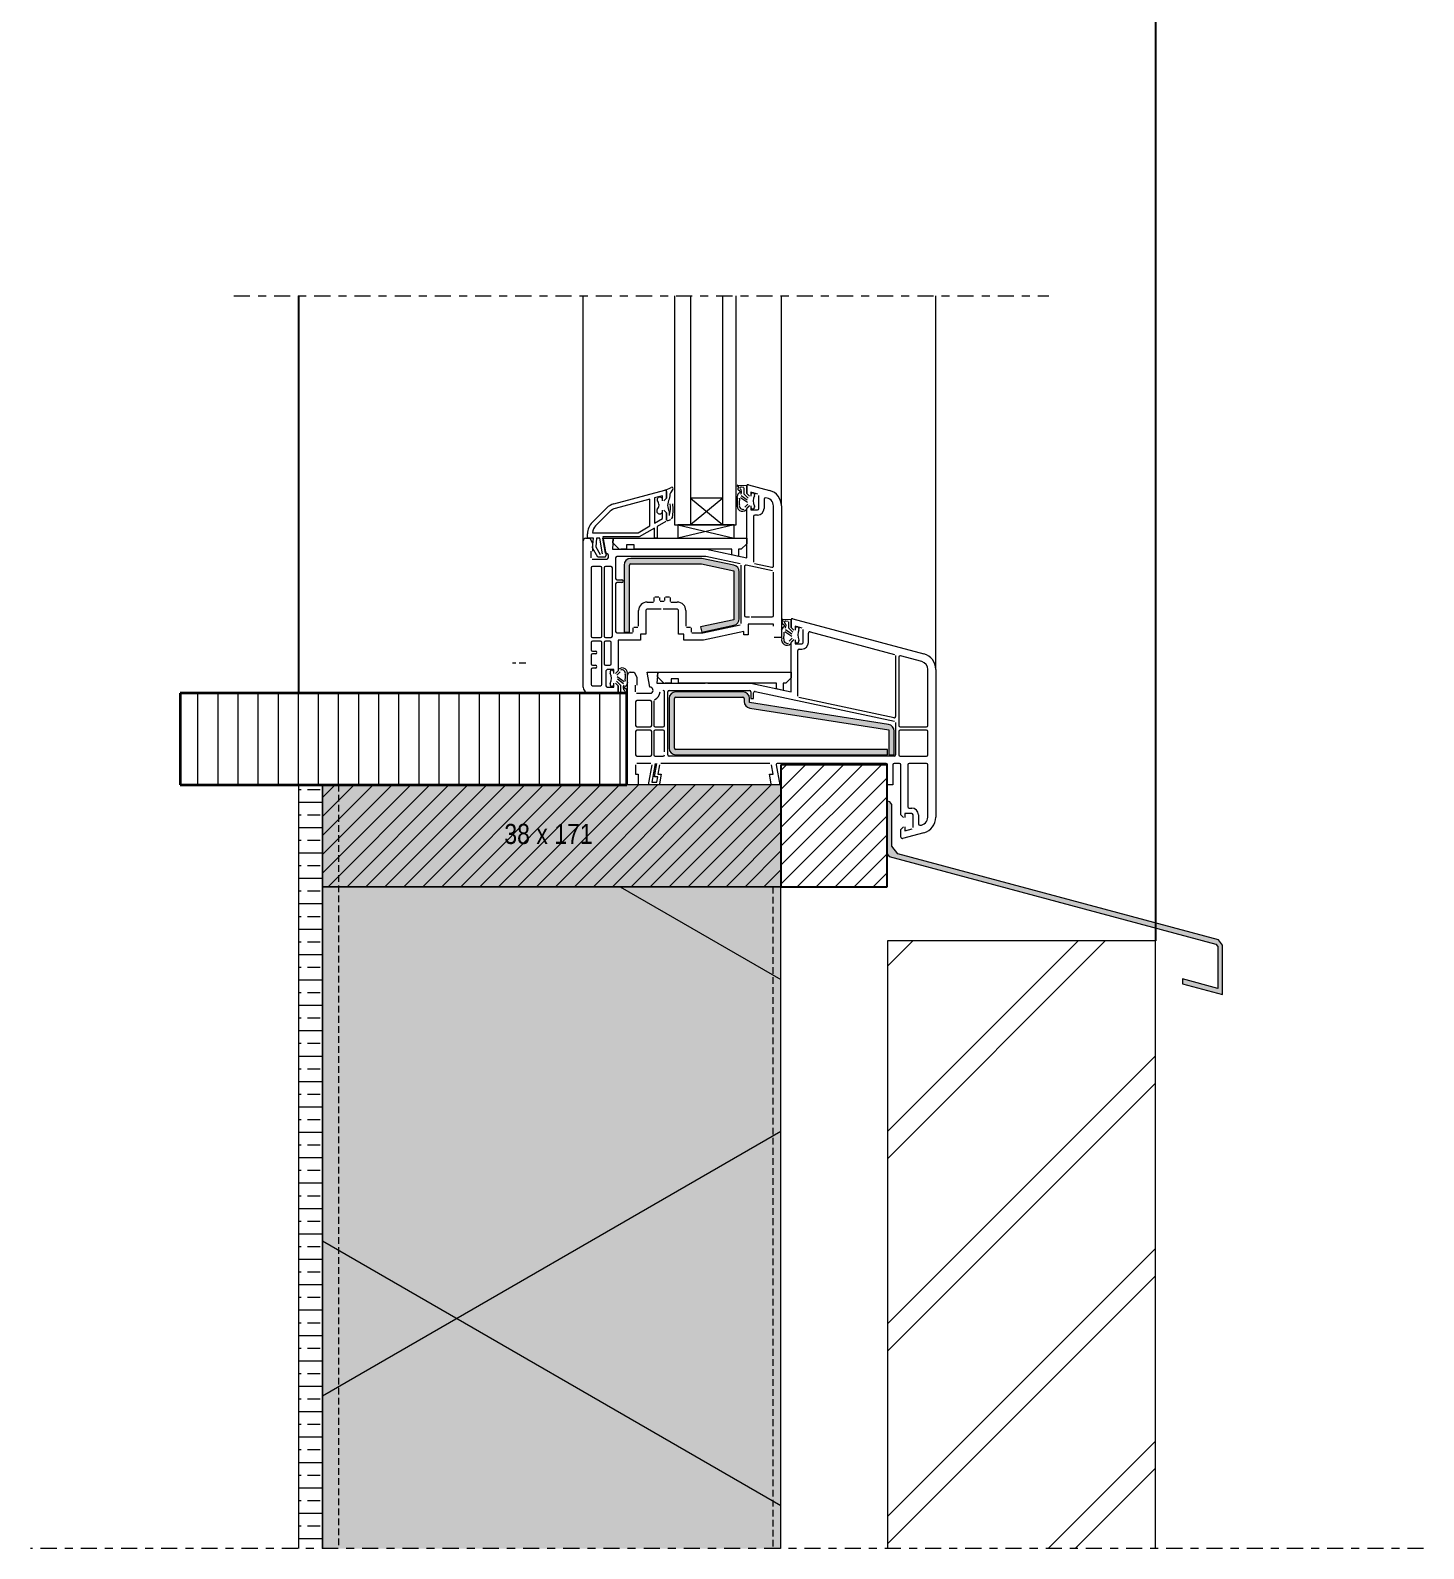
# Model space of a CAD drawing. Header units: millimetres. Extents: x 1813 to 34621, y -2347 to 13791.
# Drawn here: x 10550 to 11070, y 82 to 648 of the extents above; entities that cross this region are included whole.
import ezdxf

# ---------------------------------------------------------------- set-up
doc = ezdxf.new("R2010")
doc.units = ezdxf.units.MM
doc.linetypes.add('MV_center', pattern=[15, 6, -3, 3, -3])
doc.linetypes.add('MV_hidden', pattern=[3.75, 2.5, -1.25])
for name, color, linetype, lineweight in [('A-ANNO-NOTE', 131, 'Continuous', 18), ('A-DETL', 90, 'Continuous', 13), ('A-DETL-GENF', 92, 'Continuous', 18), ('A-DETL-MEDM', 33, 'Continuous', 18)]:
    doc.layers.add(name, color=color, linetype=linetype, lineweight=lineweight)
doc.styles.add('Swis721 Cn BT_1', font='swissc.ttf', dxfattribs={"height": 7.5})

# ---------------------------------------------------------------- blocks, each defined once
blk = doc.blocks.new('31 dubbel_glas - Type 1-V178-Details Verbouwingen')
at = {"layer": 'A-DETL-GENF', "lineweight": 13}
for p, q in [((119.34, 0), (33.84, 0)), ((119.34, -23), (119.34, 0)), ((119.34, -5), (33.84, -5)), ((109.34, -5), (109.34, -17)), ((109.34, -17), (119.34, -5)), ((109.34, -5), (119.34, -17)), ((33.84, -17), (119.34, -17)), ((33.84, -23), (119.34, -23))]:
    blk.add_line(p, q, dxfattribs=at)
blk = doc.blocks.new('NLRS_33_DI_sparing - Type 1-5117792-Details Verbouwingen')
at = {"layer": 'A-DETL-GENF'}
for p, q in [((0, 0), (0, -5)), ((21, 0), (0, 0)), ((0, -5), (21, 0)), ((21, -5), (0, 0)), ((21, -5), (21, 0)), ((0, -5), (21, -5))]:
    blk.add_line(p, q, dxfattribs=at)
blk = doc.blocks.new('41 roval toscaan1 - Type 1-5117796-Details Verbouwingen')
at = {"layer": 'A-DETL-GENF'}
blk.add_hatch(color=256, dxfattribs=at).paths.add_polyline_path([(0.41, 20), (0.41, 1.54), (1.9, -0.4), (121.61, -32.48), (123.84, -35.37), (123.84, -50.96), (124.58, -51.93), (125.59, -52.2), (125.59, -32.49), (124.84, -31.53), (2.9, 1.15), (2.16, 2.11), (2.16, 17.72), (15.41, 14.17), (15.41, 15.98)])
for p, q in [((15.41, 15.98), (0.41, 20)), ((0.41, 20), (0.41, 1.54)), ((2.16, 2.11), (2.16, 17.72)), ((2.16, 17.72), (15.41, 14.17)), ((15.41, 14.17), (15.41, 15.98)), ((0.41, 1.54), (1.9, -0.4)), ((2.9, 1.15), (2.16, 2.11)), ((124.84, -31.53), (2.9, 1.15)), ((1.9, -0.4), (121.61, -32.48)), ((121.61, -32.48), (123.84, -35.37)), ((125.59, -32.49), (124.84, -31.53)), ((123.84, -35.37), (123.84, -50.96)), ((123.84, -50.96), (124.58, -51.93)), ((124.58, -51.93), (125.59, -52.2))]:
    blk.add_line(p, q, dxfattribs=at)
blk = doc.blocks.new('NLRS_00_DI_hout_rechthoekig1 - SLS 38x171-V183-Details Verbouwingen')
at = {"layer": 'A-DETL-GENF', "lineweight": 13}
blk.add_hatch(color=256, dxfattribs=at).paths.add_polyline_path([(0, 38), (0, 0), (171, 0), (171, 38), (84.77, 38)])
at = {"layer": 'A-DETL-MEDM', "lineweight": 13}
h = blk.add_hatch(dxfattribs=at)
h.set_pattern_fill('FP_260', color=256, style=0, pattern_type=2)
h.set_pattern_definition([(225, (10829.988, 366.519), (3.535534, -3.535534), [])])
h.paths.add_polyline_path([(0, 38), (0, 0), (171, 0), (171, 38), (84.77, 38)])
at = {"layer": 'A-DETL-MEDM'}
for p, q in [((171, 38), (0, 38)), ((0, 38), (0, 0)), ((171, 38), (0, 38)), ((171, 0), (171, 38)), ((171, 0), (171, 38)), ((171, 0), (171, 38)), ((0, 0), (57.5, 0)), ((57.5, 0), (171, 0))]:
    blk.add_line(p, q, dxfattribs=at)
blk = doc.blocks.new('42 isolatie - Type 1-5117798-Details Verbouwingen')
at = {"layer": 'A-DETL-GENF'}
blk.add_hatch(color=256, dxfattribs=at).paths.add_polyline_path([(247.28, -171.8), (247.28, -0.8), (0.28, -0.8), (0.28, -171.8), (201.91, -171.8)])
at = {"layer": 'A-DETL-GENF', "lineweight": 13}
h = blk.add_hatch(dxfattribs=at)
h.set_pattern_fill('FP_4', color=256, style=0, pattern_type=2)
h.set_pattern_definition([(300, (-2130.3, -171.02), (-147.224, -85), []), (240, (-2130.3, -171.02), (-147.224, 85), [])])
h.paths.add_polyline_path([(247.28, -171.8), (247.28, -0.8), (0.28, -0.8), (0.28, -171.8), (201.91, -171.8)])
at = {"layer": 'A-DETL-GENF'}
for p, q in [((247.28, -0.8), (0.28, -0.8)), ((0.28, -0.8), (0.28, -171.8)), ((247.28, -0.8), (0.28, -0.8)), ((0.28, -0.8), (0.28, -171.8)), ((0.28, -171.8), (247.28, -171.8))]:
    blk.add_line(p, q, dxfattribs=at)
blk = doc.blocks.new('NLRS_00_DI_maskeer - Type 1-5117800-Details Verbouwingen')
at = {"layer": 'A-DETL-GENF', "linetype": 'MV_center'}
blk.add_line((-100, 0), (204.06, 0), dxfattribs=at)
blk = doc.blocks.new('NLRS_00_DI_maskeer - Type 1-5117801-Details Verbouwingen')
at = {"layer": 'A-DETL-GENF', "linetype": 'MV_center'}
blk.add_line((419.82, 0), (-100, 0), dxfattribs=at)

msp = doc.modelspace()

# ---------------------------------------------------------------- hatches: boundary and pattern name
at = {"layer": 'A-DETL-GENF'}
for points in [[(10773.48, 423.52), (10773.5, 448.65), (10773.63, 448.87), (10773.85, 449), (10773.98, 449.02), (10800.33, 449.02), (10812.48, 446.43), (10812.48, 428.11), (10800.06, 425.47), (10800.48, 423.52), (10812.5, 426.07), (10813.04, 426.25), (10813.52, 426.55), (10813.92, 426.94), (10814.23, 427.42), (10814.41, 427.95), (10814.48, 428.52), (10814.48, 446.03), (10814.41, 446.59), (10814.23, 447.12), (10813.92, 447.6), (10813.52, 448), (10813.04, 448.29), (10812.5, 448.47), (10800.54, 451.02), (10773.98, 451.02), (10773.33, 450.93), (10772.73, 450.68), (10772.21, 450.28), (10771.81, 449.77), (10771.56, 449.16), (10771.48, 448.52), (10771.48, 423.52)], [(10870.31, 377.72), (10872.31, 377.72), (10872.31, 386.58), (10872.24, 387.17), (10872.04, 387.72), (10871.71, 388.21), (10871.28, 388.61), (10870.77, 388.89), (10870.2, 389.05), (10818.31, 397.22), (10818.31, 398.72), (10818.23, 399.37), (10817.98, 399.97), (10817.58, 400.49), (10817.06, 400.88), (10816.46, 401.13), (10815.81, 401.22), (10790.81, 401.22), (10790.16, 401.13), (10789.56, 400.88), (10789.04, 400.49), (10788.65, 399.97), (10788.4, 399.37), (10788.31, 398.72), (10788.31, 380.22), (10788.4, 379.57), (10788.65, 378.97), (10789.04, 378.45), (10789.56, 378.05), (10790.16, 377.8), (10790.81, 377.72), (10869.81, 377.72), (10869.81, 379.72), (10790.68, 379.74), (10790.46, 379.87), (10790.33, 380.09), (10790.31, 380.22), (10790.33, 398.85), (10790.46, 399.07), (10790.68, 399.2), (10790.81, 399.22), (10815.94, 399.2), (10816.16, 399.07), (10816.29, 398.85), (10816.31, 398.72), (10816.31, 397.65), (10816.38, 397.06), (10816.58, 396.51), (10816.91, 396.02), (10817.34, 395.62), (10817.86, 395.34), (10818.42, 395.18), (10870.31, 387.01)]]:
    msp.add_hatch(color=7, dxfattribs=at).paths.add_polyline_path(points)
at = {"layer": 'A-DETL-GENF', "lineweight": 13}
h = msp.add_hatch(dxfattribs=at)
h.set_pattern_fill('FP_7', color=254, style=0, pattern_type=2)
h.set_pattern_definition([(90, (0, 0), (-7.5, 5e-16), [])])
h.paths.add_polyline_path([(10605.87, 366.52), (10772.49, 366.52), (10772.49, 400.71), (10605.87, 400.71)])
h = msp.add_hatch(dxfattribs=at)
h.set_pattern_fill('FP_12', color=250, style=0, pattern_type=2)
h.set_pattern_definition([(45, (0, 0), (-3.535534, 3.535534), [])])
h.paths.add_polyline_path([(10869.64, 328.52), (10869.64, 374.02), (10829.99, 374.02), (10829.99, 328.52)])
h = msp.add_hatch(dxfattribs=at)
h.set_pattern_fill('FP_11', color=250, style=0, pattern_type=2)
h.set_pattern_definition([(0, (0, 0), (0, 9.476), []), (0, (0, 4.738), (0, 9.476), [4.738, -2.369])])
h.paths.add_polyline_path([(10658.99, 81.52), (10658.99, 366.52), (10649.99, 366.52), (10649.99, 81.52)])
h = msp.add_hatch(dxfattribs=at)
h.set_pattern_fill('FP_76', color=57, style=0, pattern_type=2)
h.set_pattern_definition([(45, (0, 0), (-35.92102, 35.92102), []), (45, (10.16, 0), (-35.92102, 35.92102), [])])
h.paths.add_polyline_path([(10969.81, 81.52), (10969.81, 308.27), (10869.81, 308.27), (10869.81, 81.52), (10886.19, 81.52)])

# ---------------------------------------------------------------- linework, layer by layer
at = {"layer": 'A-DETL', "lineweight": 25}
for p, q in [((10969.81, 979.28), (10969.81, 308.27)), ((10649.99, 549.02), (10649.99, 400.71)), ((10829.99, 374.02), (10829.99, 328.52)), ((10869.64, 374.02), (10829.99, 374.02)), ((10869.64, 328.52), (10869.64, 374.02)), ((10829.99, 328.52), (10869.64, 328.52))]:
    msp.add_line(p, q, dxfattribs=at)
at = {"layer": 'A-DETL'}
for p, q in [((10756.24, 439), (10756.24, 549.02)), ((10830.24, 470.58), (10830.24, 549.02)), ((10887.81, 409.6), (10887.81, 549.02)), ((10813.99, 478.38), (10817.1, 478.18)), ((10816.2, 477.53), (10815.31, 477.61)), ((10816.34, 475.03), (10816.34, 477.38)), ((10817.24, 478.02), (10817.24, 475.23)), ((10817.53, 471.85), (10814.93, 473.66)), ((10815.14, 474.49), (10817.46, 472.83)), ((10817.83, 473.54), (10816.34, 475.03)), ((10816.5, 470.12), (10817.67, 471.29)), ((10817.24, 475.23), (10818.24, 474.23)), ((10818.24, 470.73), (10817.24, 469.73)), ((10830.56, 428.38), (10833.67, 428.18)), ((10832.77, 427.53), (10831.89, 427.61)), ((10832.92, 425.03), (10832.92, 427.38)), ((10834.41, 423.54), (10832.92, 425.03)), ((10833.81, 428.02), (10833.81, 425.23)), ((10833.81, 425.23), (10834.81, 424.23)), ((10834.11, 421.85), (10831.5, 423.66)), ((10831.71, 424.49), (10834.03, 422.83)), ((10833.07, 420.12), (10834.25, 421.29)), ((10834.81, 420.73), (10833.81, 419.73)), ((10768.24, 408.02), (10769.24, 409.02)), ((10769.98, 408.63), (10768.8, 407.45)), ((10769.24, 403.52), (10768.24, 404.52)), ((10768.64, 405.2), (10770.13, 403.71)), ((10768.94, 406.9), (10771.55, 405.09)), ((10771.34, 404.25), (10769.01, 405.91)), ((10769.24, 400.71), (10769.24, 403.52)), ((10770.13, 403.71), (10770.13, 401.36)), ((10770.28, 401.21), (10771.16, 401.13)), ((10649.99, 366.52), (10649.99, 81.52)), ((10658.99, 81.52), (10658.99, 366.52))]:
    msp.add_line(p, q, dxfattribs=at)
at = {"layer": 'A-DETL', "lineweight": 18}
for p, q in [((10767.71, 471.41), (10786.72, 476.51)), ((10786.99, 476.5), (10789.09, 477.49)), ((10787.35, 476.02), (10787.35, 473.48)), ((10787.35, 473.48), (10787.35, 476.02)), ((10789.75, 476.8), (10788.77, 475.54)), ((10817.24, 475.18), (10817.24, 478.02)), ((10817.87, 478.5), (10825.79, 476.38)), ((10781.05, 473.12), (10768.17, 469.67)), ((10781.05, 463.11), (10781.05, 473.12)), ((10785.85, 474.41), (10782.85, 473.61)), ((10782.85, 473.61), (10782.85, 464.15)), ((10785.85, 472.48), (10785.85, 474.41)), ((10787.35, 473.48), (10786.35, 472.48)), ((10786.35, 472.48), (10787.35, 473.48)), ((10818.24, 474.18), (10817.24, 475.18)), ((10817.24, 469.68), (10818.24, 470.68)), ((10821.37, 474.98), (10818.74, 475.68)), ((10818.74, 475.68), (10818.74, 474.18)), ((10818.74, 470.68), (10818.74, 469.18)), ((10821.74, 469.68), (10821.74, 474.49)), ((10823.74, 473.08), (10823.74, 469.68)), ((10827.24, 448.19), (10827.24, 470.58)), ((10830.24, 470.58), (10830.24, 421.52)), ((10759.61, 464.45), (10765.02, 469.86)), ((10766.29, 468.59), (10760.88, 463.18)), ((10782.85, 464.15), (10785.85, 465.88)), ((10787.1, 464.75), (10783.85, 462.88)), ((10785.85, 465.88), (10785.85, 468.98)), ((10786.35, 468.98), (10787.35, 467.98)), ((10787.35, 467.98), (10786.35, 468.98)), ((10787.35, 467.98), (10787.35, 465.19)), ((10787.35, 465.38), (10787.35, 467.98)), ((10788.35, 468.48), (10788.35, 467.07)), ((10789.55, 466.39), (10789.09, 465.73)), ((10817.24, 451.23), (10817.24, 469.68)), ((10818.74, 469.18), (10821.24, 469.18)), ((10819.74, 466.68), (10819.74, 449.57)), ((10821.24, 467.18), (10820.24, 467.18)), ((10757.85, 458.52), (10757.85, 460.21)), ((10759.67, 460.62), (10776.75, 460.62)), ((10777.18, 459.02), (10763.54, 459.02)), ((10763.54, 459.02), (10764.76, 452.11)), ((10776.75, 460.62), (10781.05, 463.11)), ((10782.85, 462.3), (10777.18, 459.02)), ((10782.85, 458.52), (10782.85, 462.3)), ((10783.85, 462.88), (10783.85, 458.52)), ((10756.24, 403.02), (10756.24, 457.52)), ((10757.24, 458.52), (10758.74, 458.52)), ((10760.07, 458.6), (10757.85, 458.52)), ((10758.74, 458.52), (10759.74, 456.72)), ((10759.04, 453.72), (10759.04, 451.22)), ((10759.69, 455.02), (10760.07, 458.6)), ((10761.71, 451.52), (10759.69, 455.02)), ((10759.74, 456.72), (10759.74, 453.72)), ((10761.27, 458.52), (10760.93, 455.29)), ((10760.93, 455.29), (10762.52, 452.52)), ((10762.41, 458.52), (10761.27, 458.52)), ((10763.42, 452.76), (10762.41, 458.52)), ((10764.51, 453.02), (10763.54, 458.52)), ((10763.54, 458.52), (10767.48, 458.52)), ((10767.48, 458.52), (10767.13, 454.42)), ((10767.13, 454.42), (10802.23, 454.42)), ((10767.34, 456.82), (10767.48, 458.52)), ((10769.73, 454.42), (10767.34, 456.82)), ((10767.48, 458.52), (10770.24, 458.52)), ((10770.24, 458.52), (10817.24, 458.52)), ((10772.44, 454.42), (10770.24, 454.42)), ((10775.24, 456.02), (10772.44, 456.02)), ((10772.44, 456.02), (10772.44, 454.42)), ((10775.24, 454.42), (10775.24, 456.02)), ((10811.74, 454.42), (10775.24, 454.42)), ((10783.85, 458.52), (10782.85, 458.52)), ((10802.23, 454.42), (10817.24, 451.23)), ((10811.74, 452.29), (10811.74, 454.42)), ((10815.24, 454.42), (10814.24, 454.42)), ((10814.24, 454.42), (10814.24, 451.76)), ((10817.24, 456.42), (10815.24, 454.42)), ((10817.24, 458.52), (10817.24, 456.42)), ((10759.54, 450.72), (10765.15, 450.72)), ((10762.74, 448.02), (10759.74, 448.02)), ((10764.26, 451.52), (10761.71, 451.52)), ((10766.64, 448.02), (10764.54, 448.02)), ((10768.34, 451.22), (10768.34, 443.52)), ((10801.95, 451.72), (10768.84, 451.72)), ((10771.48, 448.52), (10771.48, 423.52)), ((10773.48, 423.52), (10773.48, 448.52)), ((10800.54, 451.02), (10773.98, 451.02)), ((10773.98, 449.02), (10800.33, 449.02)), ((10800.33, 449.02), (10812.48, 446.43)), ((10812.5, 448.47), (10800.54, 451.02)), ((10814.84, 448.98), (10801.95, 451.72)), ((10814.24, 451.76), (10811.74, 452.29)), ((10815.24, 426.67), (10815.24, 448.49)), ((10816.44, 448.02), (10816.44, 429.72)), ((10826.84, 446.43), (10817.04, 448.51)), ((10820.13, 449.08), (10826.63, 447.7)), ((10759.24, 447.52), (10759.24, 422.02)), ((10763.24, 422.02), (10763.24, 447.52)), ((10764.04, 447.52), (10764.04, 422.02)), ((10767.14, 422.02), (10767.14, 447.52)), ((10768.84, 443.02), (10770.64, 443.02)), ((10770.64, 442.02), (10768.84, 442.02)), ((10812.48, 446.43), (10812.48, 428.11)), ((10814.48, 428.52), (10814.48, 446.03)), ((10827.24, 429.72), (10827.24, 445.94)), ((10768.34, 441.52), (10768.34, 423.72)), ((10782.74, 434.97), (10782.74, 436.47)), ((10782.99, 436.72), (10784.49, 436.72)), ((10784.74, 436.47), (10784.74, 435.27)), ((10786.74, 435.27), (10786.74, 436.47)), ((10786.99, 436.72), (10788.49, 436.72)), ((10788.74, 436.47), (10788.74, 434.97)), ((10776.94, 425.67), (10776.94, 431.52)), ((10779.64, 431.52), (10779.64, 422.72)), ((10780.14, 434.72), (10782.49, 434.72)), ((10785.39, 432.02), (10780.14, 432.02)), ((10784.99, 435.02), (10786.49, 435.02)), ((10791.34, 432.02), (10786.09, 432.02)), ((10788.99, 434.72), (10791.34, 434.72)), ((10791.84, 422.72), (10791.84, 431.52)), ((10794.54, 431.52), (10794.54, 425.67)), ((10774.94, 423.47), (10774.94, 425.17)), ((10775.19, 425.42), (10776.69, 425.42)), ((10794.79, 425.42), (10796.29, 425.42)), ((10796.54, 425.17), (10796.54, 423.47)), ((10812.48, 428.11), (10800.06, 425.47)), ((10800.06, 425.47), (10800.48, 423.52)), ((10800.48, 423.52), (10812.5, 426.07)), ((10800.91, 423.22), (10814.84, 426.18)), ((10816.94, 429.22), (10818.31, 429.22)), ((10827.24, 426.52), (10817.74, 426.52)), ((10817.74, 426.52), (10817.74, 422.52)), ((10818.91, 429.22), (10826.74, 429.22)), ((10827.24, 425.72), (10827.24, 426.52)), ((10833.81, 425.18), (10833.81, 428.02)), ((10834.81, 424.18), (10833.81, 425.18)), ((10834.44, 428.5), (10883.37, 415.39)), ((10837.94, 424.98), (10835.31, 425.68)), ((10835.31, 425.68), (10835.31, 424.18)), ((10759.24, 419.62), (10759.24, 416.92)), ((10759.74, 421.52), (10762.74, 421.52)), ((10762.74, 420.12), (10759.74, 420.12)), ((10763.24, 404.02), (10763.24, 419.62)), ((10764.04, 419.62), (10764.04, 411.62)), ((10764.54, 421.52), (10766.64, 421.52)), ((10766.24, 420.12), (10764.54, 420.12)), ((10766.74, 411.62), (10766.74, 419.62)), ((10768.84, 423.22), (10774.69, 423.22)), ((10777.64, 420.52), (10769.24, 420.52)), ((10769.24, 420.52), (10769.24, 409.02)), ((10771.48, 423.52), (10773.48, 423.52)), ((10779.64, 422.72), (10777.64, 422.72)), ((10777.64, 422.72), (10777.64, 420.52)), ((10793.84, 422.72), (10791.84, 422.72)), ((10793.84, 420.52), (10793.84, 422.72)), ((10801.19, 420.52), (10793.84, 420.52)), ((10796.79, 423.22), (10800.91, 423.22)), ((10816.24, 423.72), (10801.19, 420.52)), ((10816.24, 422.52), (10816.24, 423.72)), ((10817.74, 422.52), (10816.24, 422.52)), ((10830.24, 421.52), (10827.44, 421.52)), ((10833.81, 419.68), (10834.81, 420.68)), ((10833.81, 401.23), (10833.81, 419.68)), ((10835.31, 420.68), (10835.31, 419.18)), ((10838.31, 419.68), (10838.31, 424.49)), ((10840.31, 419.68), (10840.31, 423.17)), ((10840.94, 423.65), (10872.44, 415.21)), ((10759.24, 414.92), (10759.24, 411.62)), ((10759.74, 416.42), (10760.84, 416.42)), ((10760.84, 415.42), (10759.74, 415.42)), ((10835.31, 419.18), (10837.81, 419.18)), ((10836.31, 399.57), (10836.31, 416.68)), ((10836.81, 417.18), (10837.81, 417.18)), ((10872.81, 414.73), (10872.81, 392.03)), ((10874.01, 414.14), (10874.01, 388.62)), ((10882.59, 412.5), (10874.64, 414.63)), ((10759.24, 409.62), (10759.24, 404.02)), ((10759.74, 411.12), (10760.84, 411.12)), ((10760.84, 410.12), (10759.74, 410.12)), ((10764.54, 411.12), (10766.24, 411.12)), ((10764.74, 409.02), (10764.74, 403.42)), ((10767.74, 409.52), (10765.24, 409.52)), ((10767.74, 408.02), (10767.74, 409.52)), ((10769.24, 409.02), (10768.24, 408.02)), ((10773.81, 408.52), (10775.31, 408.52)), ((10775.31, 408.52), (10776.31, 406.72)), ((10781.08, 403.02), (10780.11, 408.52)), ((10780.11, 408.52), (10784.06, 408.52)), ((10784.06, 408.52), (10783.7, 404.42)), ((10783.91, 406.82), (10784.06, 408.52)), ((10784.06, 408.52), (10786.81, 408.52)), ((10786.81, 408.52), (10833.81, 408.52)), ((10833.81, 408.52), (10833.81, 406.42)), ((10884.81, 388.62), (10884.81, 409.6)), ((10887.81, 409.6), (10887.81, 354.46)), ((10759.74, 403.52), (10762.74, 403.52)), ((10765.24, 402.92), (10767.74, 402.92)), ((10767.74, 402.92), (10767.74, 404.52)), ((10768.24, 404.52), (10769.24, 403.52)), ((10769.24, 403.52), (10769.24, 400.71)), ((10772.81, 366.52), (10772.81, 407.52)), ((10775.61, 403.72), (10775.61, 401.22)), ((10776.31, 406.72), (10776.31, 403.72)), ((10783.7, 404.42), (10801.81, 404.42)), ((10786.31, 404.42), (10783.91, 406.82)), ((10789.01, 404.42), (10786.81, 404.42)), ((10791.81, 406.02), (10789.01, 406.02)), ((10789.01, 406.02), (10789.01, 404.42)), ((10791.81, 404.42), (10791.81, 406.02)), ((10828.31, 404.42), (10791.81, 404.42)), ((10802.81, 404.42), (10818.81, 404.42)), ((10818.81, 404.42), (10833.81, 401.23)), ((10828.31, 402.29), (10828.31, 404.42)), ((10830.81, 401.76), (10828.31, 402.29)), ((10831.81, 404.42), (10830.81, 404.42)), ((10830.81, 404.42), (10830.81, 401.76)), ((10833.81, 406.42), (10831.81, 404.42)), ((10775.81, 397.52), (10775.81, 388.62)), ((10776.11, 400.72), (10781.73, 400.72)), ((10781.31, 398.02), (10776.31, 398.02)), ((10781.81, 388.62), (10781.81, 397.52)), ((10782.61, 397.82), (10782.61, 388.62)), ((10786.61, 388.62), (10786.61, 401.22)), ((10787.81, 377.72), (10787.81, 401.22)), ((10788.31, 401.72), (10818.31, 401.72)), ((10788.31, 398.72), (10788.31, 380.22)), ((10790.31, 380.22), (10790.31, 398.72)), ((10815.81, 401.22), (10790.81, 401.22)), ((10790.81, 399.22), (10815.81, 399.22)), ((10816.31, 398.72), (10816.31, 397.65)), ((10818.31, 397.22), (10818.31, 398.72)), ((10870.2, 389.05), (10818.31, 397.22)), ((10818.81, 401.22), (10818.81, 398.72)), ((10818.81, 398.72), (10819.81, 398.72)), ((10819.81, 398.72), (10819.81, 400.83)), ((10820.42, 401.32), (10872.42, 390.27)), ((10872.21, 391.54), (10836.71, 399.08)), ((10818.42, 395.18), (10870.31, 387.01)), ((10775.81, 386.42), (10775.81, 377.72)), ((10776.31, 388.12), (10781.31, 388.12)), ((10781.31, 386.92), (10776.31, 386.92)), ((10781.81, 377.72), (10781.81, 386.42)), ((10782.61, 386.42), (10782.61, 377.72)), ((10783.11, 388.12), (10786.11, 388.12)), ((10786.11, 386.92), (10783.11, 386.92)), ((10786.61, 378.85), (10786.61, 386.42)), ((10870.31, 387.01), (10870.31, 377.72)), ((10872.31, 377.72), (10872.31, 386.58)), ((10872.81, 389.78), (10872.81, 377.72)), ((10874.01, 386.42), (10874.01, 377.72)), ((10874.51, 388.12), (10884.31, 388.12)), ((10884.31, 386.92), (10874.51, 386.92)), ((10884.81, 377.72), (10884.81, 386.42)), ((10869.81, 379.72), (10790.81, 379.72)), ((10869.81, 377.72), (10869.81, 379.72)), ((10775.81, 374.02), (10775.81, 370.52)), ((10776.31, 377.22), (10781.31, 377.22)), ((10781.52, 374.52), (10776.31, 374.52)), ((10780.61, 366.52), (10781.94, 374.03)), ((10783.04, 374.52), (10781.8, 367.52)), ((10782.87, 369.52), (10783.75, 374.52)), ((10783.11, 377.22), (10786.11, 377.22)), ((10784.68, 374.03), (10784.06, 370.52)), ((10825.86, 374.52), (10785.26, 374.52)), ((10872.31, 377.22), (10788.31, 377.22)), ((10790.81, 377.72), (10869.81, 377.72)), ((10827.07, 370.52), (10826.45, 374.03)), ((10828.29, 373.93), (10829.6, 366.52)), ((10869.31, 374.52), (10828.78, 374.52)), ((10869.81, 366.52), (10869.81, 374.02)), ((10870.31, 377.72), (10872.31, 377.72)), ((10871.81, 374.02), (10871.81, 366.52)), ((10874.31, 374.52), (10872.31, 374.52)), ((10874.51, 377.22), (10884.31, 377.22)), ((10874.81, 355.36), (10874.81, 374.02)), ((10877.31, 374.02), (10877.31, 358.36)), ((10884.31, 374.52), (10877.81, 374.52)), ((10884.81, 354.46), (10884.81, 374.02)), ((10775.81, 370.52), (10776.81, 370.52)), ((10776.81, 370.52), (10776.81, 366.52)), ((10784.12, 369.52), (10782.87, 369.52)), ((10783.77, 367.52), (10784.12, 369.52)), ((10784.06, 370.52), (10785.31, 370.52)), ((10785.31, 370.52), (10784.68, 366.93)), ((10826.44, 366.93), (10825.81, 370.52)), ((10825.81, 370.52), (10827.07, 370.52)), ((10781.8, 367.52), (10783.77, 367.52)), ((10871.81, 366.52), (10869.81, 366.52)), ((10877.81, 357.86), (10878.81, 357.86)), ((10875.81, 354.36), (10874.81, 355.36)), ((10878.81, 355.86), (10876.31, 355.86)), ((10876.31, 355.86), (10876.31, 354.36)), ((10879.31, 350.55), (10879.31, 355.36)), ((10881.31, 355.36), (10881.31, 351.96)), ((10874.81, 349.86), (10875.81, 350.86)), ((10874.81, 347.02), (10874.81, 349.86)), ((10883.37, 348.66), (10875.44, 346.54)), ((10876.31, 350.86), (10876.31, 349.36)), ((10876.31, 349.36), (10878.94, 350.06)), ((10969.81, 308.27), (10869.81, 308.27)), ((10869.81, 308.27), (10869.81, 81.52)), ((10969.81, 81.52), (10969.81, 308.27))]:
    msp.add_line(p, q, dxfattribs=at)
at = {"layer": 'A-DETL', "linetype": 'MV_hidden', "lineweight": 18}
for p, q in [((10734.81, 411.9), (10729.81, 411.9)), ((10664.99, 366.52), (10664.99, 81.52)), ((10826.94, 328.52), (10826.94, 81.52))]:
    msp.add_line(p, q, dxfattribs=at)
at = {"layer": 'A-DETL', "lineweight": 35}
for p, q in [((10605.87, 400.71), (10605.87, 366.52)), ((10772.49, 400.71), (10605.87, 400.71)), ((10772.49, 366.52), (10772.49, 400.71)), ((10605.87, 366.52), (10772.49, 366.52))]:
    msp.add_line(p, q, dxfattribs=at)
at = {"layer": 'A-DETL', "lineweight": 18}
for centre, radius, start, end in [((10786.85, 476.02), 0.5, 0, 104.9996), ((10789.33, 477.06), 0.494, 328.8215, 119.9742), ((10817.74, 478.02), 0.5, 75.0004, 180), ((10824.24, 470.58), 6, 0, 75.0004), ((10769.26, 465.62), 6, 104.9996, 135), ((10784.84, 472.87), 1.03, 11.4555, 205.1691), ((10782.39, 470.89), 2.16, 311.6463, 45.4955), ((10792.56, 470.82), 4.81, 151.2886, 209.054), ((10804.94, 471.44), 16.68, 165.7835, 174.1888), ((10780.18, 469.7), 8.62, 344.5841, 10.8607), ((10774.38, 469.3), 15.44, 349.1305, 7.7077), ((10824.24, 473.08), 0.5, 90, 180), ((10824.24, 470.58), 3, 360, 90), ((10769.26, 465.62), 4.2, 104.9996, 135), ((10784.76, 468.7), 1.09, 148.0208, 1.5921), ((10787.49, 468), 2.81, 271.2897, 300.6953), ((10820.24, 466.68), 0.5, 90, 180), ((10821.24, 469.68), 2.5, 270, 0), ((10821.24, 469.68), 0.5, 270, 0), ((10763.85, 460.21), 6, 135, 180), ((10763.85, 460.21), 4.2, 135, 174.303), ((10757.24, 457.52), 1, 90, 180), ((10759.74, 447.52), 0.5, 90, 180), ((10762.74, 447.52), 0.5, 360, 90), ((10764.54, 447.52), 0.5, 90, 180), ((10764.26, 452.02), 0.5, 270, 10), ((10764.47, 451.77), 1.25, 302.8609, 88.4616), ((10766.64, 447.52), 0.5, 0, 90), ((10768.84, 451.22), 0.5, 90, 180), ((10773.98, 448.52), 2.5, 90, 180), ((10773.98, 448.52), 0.5, 90, 180), ((10811.98, 446.03), 2.5, 360, 78.0002), ((10816.94, 448.02), 0.5, 78.0002, 180), ((10826.74, 448.19), 0.5, 258.0002, 360), ((10768.84, 443.52), 0.5, 180, 270), ((10768.84, 441.52), 0.5, 90, 180), ((10770.64, 442.52), 0.5, 270, 90), ((10780.14, 431.52), 3.2, 90, 180), ((10780.14, 431.52), 0.5, 90, 180), ((10791.34, 431.52), 3.2, 0, 90), ((10791.34, 431.52), 0.5, 0, 90), ((10811.98, 428.52), 2.5, 281.9998, 0), ((10816.94, 429.72), 0.5, 180, 270), ((10826.74, 429.72), 0.5, 270, 0), ((10834.31, 428.02), 0.5, 75, 180), ((10759.74, 422.02), 0.5, 180, 270), ((10759.74, 419.62), 0.5, 90, 180), ((10762.74, 422.02), 0.5, 270, 360), ((10762.74, 419.62), 0.5, 0, 90), ((10764.54, 422.02), 0.5, 180, 270), ((10764.54, 419.62), 0.5, 90, 180), ((10766.24, 419.62), 0.5, 0, 90), ((10766.64, 422.02), 0.5, 270, 0), ((10768.84, 423.72), 0.5, 180, 270), ((10837.81, 419.68), 0.5, 270, 0), ((10837.81, 419.68), 2.5, 270, 0), ((10840.81, 423.17), 0.5, 75, 180), ((10759.74, 416.92), 0.5, 180, 270), ((10759.74, 414.92), 0.5, 90, 180), ((10760.84, 415.92), 0.5, 0, 90), ((10760.84, 415.92), 0.5, 270, 0), ((10836.81, 416.68), 0.5, 90, 180), ((10874.51, 414.14), 0.5, 75, 180), ((10881.81, 409.6), 6, 0, 75), ((10759.74, 411.62), 0.5, 180, 270), ((10759.74, 409.62), 0.5, 90, 180), ((10760.84, 410.62), 0.5, 0, 90), ((10760.84, 410.62), 0.5, 270, 0), ((10764.54, 411.62), 0.5, 180, 270), ((10765.24, 409.02), 0.5, 90, 180), ((10766.24, 411.62), 0.5, 270, 0), ((10773.81, 407.52), 1, 90, 180), ((10881.81, 409.6), 3, 0, 75), ((10758.74, 403.02), 2.5, 180, 258.3217), ((10759.74, 404.02), 0.5, 180, 270), ((10762.74, 404.02), 0.5, 270, 0), ((10765.24, 403.42), 0.5, 180, 270), ((10781.05, 401.77), 1.25, 302.8599, 88.6311), ((10776.31, 397.52), 0.5, 90, 180), ((10781.31, 397.52), 0.5, 0, 90), ((10781.05, 401.77), 3.95, 297.5758, 352.9003), ((10786.11, 401.22), 0.5, 0, 90), ((10788.31, 401.22), 0.5, 90, 180), ((10790.81, 398.72), 2.5, 90, 180), ((10790.81, 398.72), 0.5, 90, 180), ((10815.81, 398.72), 2.5, 360, 90), ((10815.81, 398.72), 0.5, 0, 90), ((10818.81, 397.65), 2.5, 180, 261.0549), ((10818.31, 401.22), 0.5, 0, 90), ((10820.31, 400.83), 0.5, 78, 180), ((10872.31, 392.03), 0.5, 258, 0), ((10776.31, 388.62), 0.5, 180, 270), ((10776.31, 386.42), 0.5, 90, 180), ((10781.31, 388.62), 0.5, 270, 0), ((10781.31, 386.42), 0.5, 0, 90), ((10783.11, 388.62), 0.5, 180, 270), ((10783.11, 386.42), 0.5, 90, 180), ((10786.11, 388.62), 0.5, 270, 0), ((10786.11, 386.42), 0.5, 0, 90), ((10869.81, 386.58), 2.5, 360, 81.0549), ((10874.51, 388.62), 0.5, 180, 270), ((10874.51, 386.42), 0.5, 90, 180), ((10884.31, 388.62), 0.5, 270, 0), ((10884.31, 386.42), 0.5, 0, 90), ((10790.81, 380.22), 2.5, 180, 270), ((10790.81, 380.22), 0.5, 180, 270), ((10776.31, 377.72), 0.5, 180, 270), ((10781.31, 377.72), 0.5, 270, 0), ((10783.11, 377.72), 0.5, 180, 270), ((10786.11, 377.72), 0.5, 270, 0), ((10788.31, 377.72), 0.5, 180, 270), ((10828.78, 374.02), 0.5, 90, 190), ((10869.31, 374.02), 0.5, 0, 90), ((10872.31, 374.02), 0.5, 90, 180), ((10872.31, 377.72), 0.5, 270, 0), ((10874.51, 377.72), 0.5, 180, 270), ((10874.31, 374.02), 0.5, 0, 90), ((10877.81, 374.02), 0.5, 90, 180), ((10884.31, 377.72), 0.5, 270, 0), ((10884.31, 374.02), 0.5, 0, 90), ((10877.81, 358.36), 0.5, 180, 270), ((10878.81, 355.36), 2.5, 0, 90), ((10878.81, 355.36), 0.5, 0, 90), ((10881.81, 351.96), 0.5, 180, 270), ((10881.81, 354.46), 3, 270, 0), ((10881.81, 354.46), 6, 285, 0), ((10875.31, 347.02), 0.5, 180, 285)]:
    msp.add_arc(centre, radius, start, end, dxfattribs=at)
at = {"layer": 'A-DETL'}
for centre, radius, start, end in [((10813.99, 478.13), 0.25, 90, 274.6964), ((10814.52, 476.93), 0.6, 151.8105, 259.362), ((10814.04, 477.59), 0.289, 285.1295, 96.1198), ((10814.34, 475.86), 0.479, 316.3879, 81.4111), ((10815.14, 477.23), 0.415, 65.7826, 209.3278), ((10813.87, 475.84), 1.5, 324.9644, 52.7022), ((10815.72, 470.68), 2.06, 165.2385, 310.0437), ((10815.23, 474.12), 1.51, 111.0835, 178.0006), ((10808.4, 473.09), 5.42, 0.1006, 11.5603), ((10800.26, 472.83), 13.56, 353.1206, 1.1316), ((10815.9, 470.73), 1.42, 167.7989, 285.9453), ((10800.84, 472.82), 13.79, 352.5621, 2.7737), ((10819.49, 474.73), 0.75, 335.0217, 180), ((10819.49, 470.23), 0.75, 180, 24.9783), ((10823.93, 472.48), 4.23, 152.8319, 207.1681), ((10831.8, 424.12), 1.51, 111.0835, 178.0006), ((10830.56, 428.13), 0.25, 90, 274.6964), ((10831.09, 426.93), 0.6, 151.8105, 259.362), ((10830.61, 427.59), 0.289, 285.1295, 96.1198), ((10830.91, 425.86), 0.479, 316.3879, 81.4111), ((10831.72, 427.23), 0.415, 65.7826, 209.3278), ((10830.44, 425.84), 1.5, 324.9644, 52.7022), ((10836.06, 424.73), 0.75, 335.0217, 180), ((10824.98, 423.09), 5.42, 0.1006, 14.0852), ((10832.3, 420.68), 2.06, 165.2385, 310.0437), ((10816.84, 422.83), 13.56, 353.1206, 1.1316), ((10832.48, 420.73), 1.42, 167.7989, 285.9453), ((10817.41, 422.82), 13.79, 352.5621, 2.7737), ((10836.06, 420.23), 0.75, 180, 24.9783), ((10840.51, 422.48), 4.23, 152.8319, 207.1681), ((10766.99, 408.52), 0.75, 0, 204.9783), ((10762.54, 406.27), 4.23, 332.8319, 27.1681), ((10770.75, 408.07), 2.06, 345.2385, 130.0437), ((10770.57, 408.01), 1.42, 347.7989, 105.9453), ((10766.99, 404.02), 0.75, 155.0217, 0), ((10772.6, 402.91), 1.5, 144.9644, 232.7022), ((10772.14, 402.88), 0.479, 136.3879, 261.4111), ((10771.25, 404.62), 1.51, 291.0835, 358.0006), ((10785.63, 405.93), 13.79, 172.5621, 182.7737), ((10771.95, 401.82), 0.6, 331.8105, 79.362), ((10786.21, 405.92), 13.56, 173.1206, 181.1316), ((10778.07, 405.66), 5.42, 180.1006, 191.5603), ((10771.33, 401.51), 0.415, 245.7826, 29.3278), ((10772.44, 401.16), 0.289, 105.1295, 276.1198), ((10772.49, 400.62), 0.25, 270, 94.6964)]:
    msp.add_arc(centre, radius, start, end, dxfattribs=at)

# ---------------------------------------------------------------- block references
at = {"layer": 'A-DETL-GENF', "linetype": 'MV_center'}
for name, p in [('NLRS_00_DI_maskeer - Type 1-5117800-Details Verbouwingen', (10725.92, 549.02)), ('NLRS_00_DI_maskeer - Type 1-5117801-Details Verbouwingen', (10649.99, 81.52))]:
    msp.add_blockref(name, p, dxfattribs=at)
at = {"layer": 'A-DETL-GENF', "lineweight": 13, "rotation": 270}
msp.add_blockref('31 dubbel_glas - Type 1-V178-Details Verbouwingen', (10813.33, 582.86), dxfattribs=at)
at = {"layer": 'A-DETL-GENF'}
for name, p, rotation in [('NLRS_33_DI_sparing - Type 1-5117792-Details Verbouwingen', (10812.59, 458.52), 180), ('41 roval toscaan1 - Type 1-5117796-Details Verbouwingen', (10995.23, 308.27), 180), ('42 isolatie - Type 1-5117798-Details Verbouwingen', (10830.79, 328.8), 269.9999999999999)]:
    msp.add_blockref(name, p, dxfattribs=dict(at, rotation=rotation))
at = {"layer": 'A-DETL-MEDM', "lineweight": 13, "rotation": 180}
msp.add_blockref('NLRS_00_DI_hout_rechthoekig1 - SLS 38x171-V183-Details Verbouwingen', (10829.99, 366.52), dxfattribs=at)

# ---------------------------------------------------------------- texts
at = {"layer": 'A-ANNO-NOTE', "lineweight": 13, "insert": (10726.82, 351.96), "char_height": 7.5, "width": 38.481, "attachment_point": 1, "style": 'Swis721 Cn BT_1'}
msp.add_mtext('38 x 171', dxfattribs=at)

doc.saveas('drawing.dxf')
